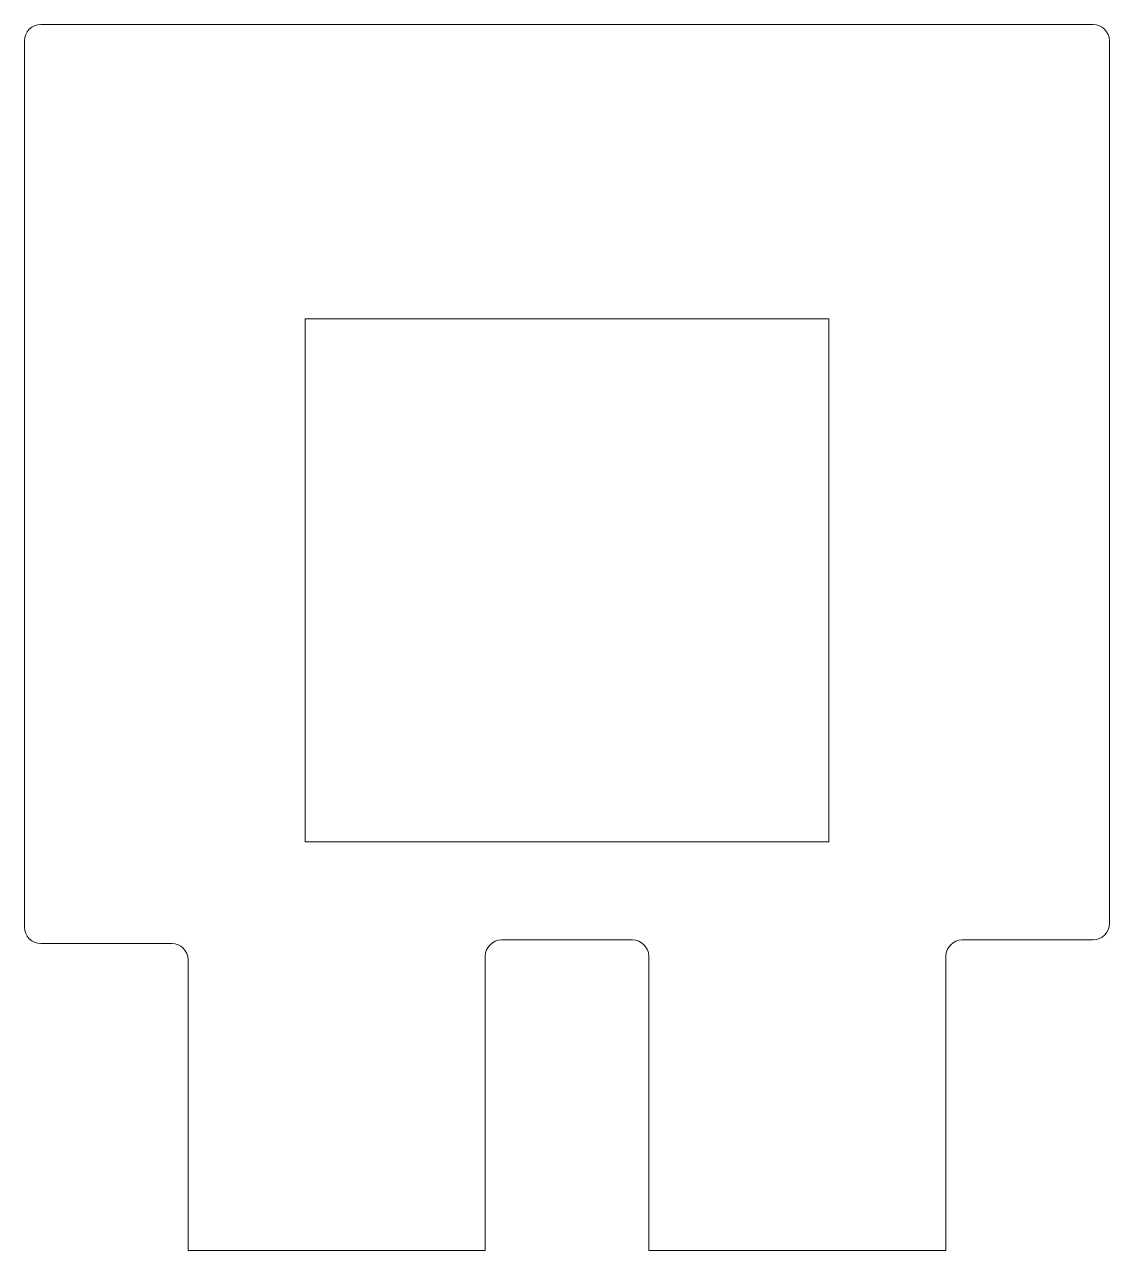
# Model space of a CAD drawing. Header units: millimetres. Extents: x -17.6 to 48.7, y -45.9 to 29.1.
import ezdxf

# ---------------------------------------------------------------- set-up
doc = ezdxf.new("R2010")
doc.units = ezdxf.units.MM
doc.layers.add('Corte exterior', color=1, linetype='Continuous', lineweight=5, true_color=0xff0000)
doc.layers.add('grabado linea medio', color=3, linetype='Continuous', lineweight=5, true_color=0x00ff00)

msp = doc.modelspace()

# ---------------------------------------------------------------- linework, layer by layer
at = {"layer": 'Corte exterior'}
for p, q in [((-3.615, 29.082), (-16.615, 29.082)), ((34.712, 29.082), (47.712, 29.082)), ((-17.615, 28.082), (-17.615, -26.139)), ((48.712, -25.918), (48.712, 28.082)), ((-0.451, 11.082), (16.049, 11.082)), ((-0.451, -20.918), (-0.451, 11.082)), ((16.049, 11.082), (31.549, 11.082)), ((31.549, 11.082), (31.549, -20.918)), ((31.549, -20.918), (-0.451, -20.918)), ((11.549, -26.918), (19.549, -26.918)), ((39.712, -26.918), (47.712, -26.918)), ((-16.615, -27.139), (-8.615, -27.139)), ((-7.615, -28.139), (-7.615, -45.918)), ((10.549, -45.918), (10.549, -27.918)), ((20.549, -27.918), (20.549, -45.918)), ((38.712, -45.918), (38.712, -27.918))]:
    msp.add_line(p, q, dxfattribs=at)
for centre, start, end in [((-16.615, 28.082), 90, 180), ((47.712, 28.082), 0, 90), ((-16.615, -26.139), 180, 270), ((47.712, -25.918), 270, 0), ((11.549, -27.918), 90, 180), ((19.549, -27.918), 360, 90), ((39.712, -27.918), 90, 180), ((-8.615, -28.139), 0, 90)]:
    msp.add_arc(centre, 1, start, end, dxfattribs=at)
at = {"layer": 'grabado linea medio'}
for p, q in [((-3.615, 29.082), (34.712, 29.082)), ((-7.615, -45.918), (10.549, -45.918)), ((20.549, -45.918), (38.712, -45.918))]:
    msp.add_line(p, q, dxfattribs=at)

doc.saveas('drawing.dxf')
